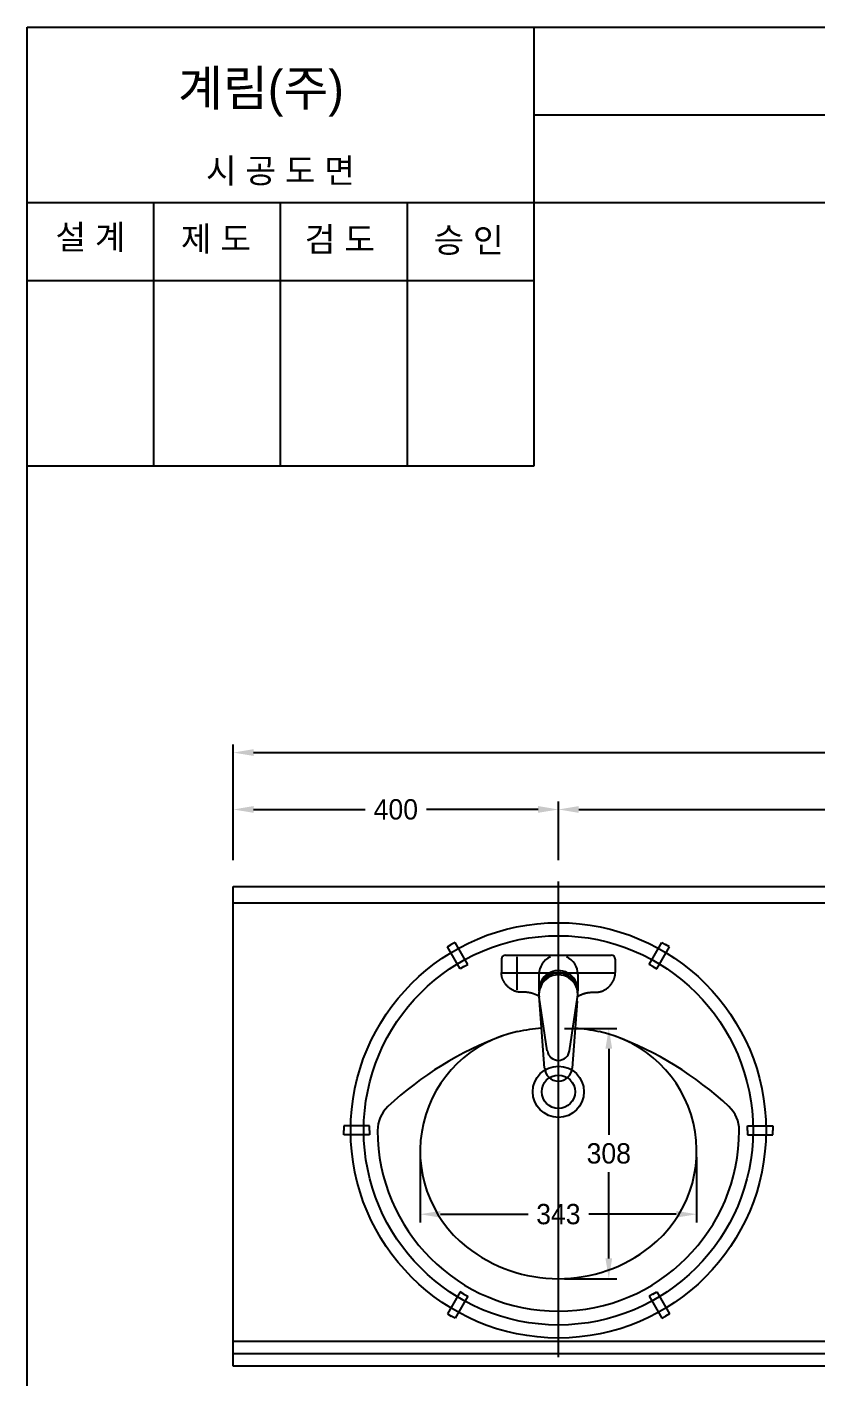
# Model space of a CAD drawing. Header units: millimetres. Extents: x 0 to 4460, y -80 to 3036.
# Drawn here: x 0 to 971, y 1375 to 3036 of the extents above; entities that cross this region are included whole.
import ezdxf
from ezdxf.enums import TextEntityAlignment as Align
from ezdxf.lldxf.tags import DXFTag

# ---------------------------------------------------------------- set-up
doc = ezdxf.new("R2010")
doc.units = ezdxf.units.MM
doc.header["$LTSCALE"] = 0.5
doc.header["$MEASUREMENT"] = 0
for name, color, linetype in [('TEXT', 7, 'Continuous'), ('내부선 및 부속', 4, 'Continuous'), ('도각라인', 7, 'Continuous'), ('외형선', 3, 'Continuous'), ('중심선', 1, 'DASHED'), ('치수선', 7, 'Continuous')]:
    doc.layers.add(name, color=color, linetype=linetype)
doc.styles.add('____', font='')
doc.styles.add('타이틀', font='H2GTRM.TTF', dxfattribs={"height": 25})
doc.styles.get('____').set_extended_font_data('굴림')
tags = doc.linetypes.add('DASHDOT', pattern=[70, 31, -13, 13, -13]).pattern_tags.tags
tags[10:11] = [DXFTag(74, 4), DXFTag(75, 0), DXFTag(340, '0'), DXFTag(46, 0.0), DXFTag(50, 0.0), DXFTag(44, 0.0), DXFTag(45, 0.0)]
tags[8:9] = [DXFTag(74, 4), DXFTag(75, 0), DXFTag(340, '0'), DXFTag(46, 0.0), DXFTag(50, 0.0), DXFTag(44, 0.0), DXFTag(45, 0.0)]
tags[6:7] = [DXFTag(74, 4), DXFTag(75, 0), DXFTag(340, '0'), DXFTag(46, 0.0), DXFTag(50, 0.0), DXFTag(44, 0.0), DXFTag(45, 0.0)]
tags[4:5] = [DXFTag(74, 4), DXFTag(75, 0), DXFTag(340, '0'), DXFTag(46, 0.0), DXFTag(50, 0.0), DXFTag(44, 0.0), DXFTag(45, 0.0)]
tags = doc.linetypes.add('DASHED', pattern=[25.72, 12.86, -12.86]).pattern_tags.tags
tags[6:7] = [DXFTag(74, 4), DXFTag(75, 0), DXFTag(340, '0'), DXFTag(46, 0.0), DXFTag(50, 0.0), DXFTag(44, 0.0), DXFTag(45, 0.0)]
tags[4:5] = [DXFTag(74, 4), DXFTag(75, 0), DXFTag(340, '0'), DXFTag(46, 0.0), DXFTag(50, 0.0), DXFTag(44, 0.0), DXFTag(45, 0.0)]
doc.dimstyles.new('MSADIM', dxfattribs={"dimtxt": 35, "dimasz": 25, "dimexe": 10, "dimexo": 7.5, "dimgap": 0.09, "dimtad": 0, "dimtoh": 1, "dimdec": 0, "dimzin": 1, "dimdsep": 46, "dimtxsty": '____', "dimcen": 11.25, "dimadec": 0, "dimazin": 0, "dimtfac": 1, "dimtdec": 4, "dimtix": 1, "dimtmove": 0, "dimatfit": 3, "dimfxl": 1, "dimtolj": 1, "dimtzin": 1, "dimarcsym": 0})

# ---------------------------------------------------------------- blocks, each defined once
blk = doc.blocks.new('*D1')
at = {"layer": '치수선', "color": 0, "linetype": 'Continuous', "lineweight": -2, "transparency": 16777216}
for p, q in [((483.7, 1645.4), (483.7, 1565.2)), ((823.9, 1645.4), (823.9, 1565.2)), ((508.7, 1575.2), (616.5, 1575.2)), ((798.9, 1575.2), (691.1, 1575.2))]:
    blk.add_line(p, q, dxfattribs=at)
at = {"layer": '치수선', "color": 0, "linetype": 'Continuous', "transparency": 16777216}
for points in [[(508.7, 1579.3), (508.7, 1571), (483.7, 1575.2)], [(798.9, 1579.3), (798.9, 1571), (823.9, 1575.2)]]:
    blk.add_solid(points, dxfattribs=at)
at = {"layer": '치수선', "color": 0, "linetype": 'Continuous', "transparency": 16777216, "insert": (653.8, 1575.2), "char_height": 25, "attachment_point": 5, "style": '____'}
blk.add_mtext('\\A1;343', dxfattribs=at)
blk = doc.blocks.new('*D2')
at = {"layer": '치수선', "color": 0, "linetype": 'Continuous', "lineweight": -2, "transparency": 16777216}
for p, q in [((661.3, 1803.9), (725.8, 1803.9)), ((715.8, 1778.9), (715.8, 1672.7)), ((715.8, 1520.9), (715.8, 1627.1)), ((661.3, 1495.9), (725.8, 1495.9))]:
    blk.add_line(p, q, dxfattribs=at)
at = {"layer": '치수선', "color": 0, "linetype": 'Continuous', "transparency": 16777216}
for points in [[(711.7, 1778.9), (720, 1778.9), (715.8, 1803.9)], [(711.7, 1520.9), (720, 1520.9), (715.8, 1495.9)]]:
    blk.add_solid(points, dxfattribs=at)
at = {"layer": '치수선', "color": 0, "linetype": 'Continuous', "transparency": 16777216, "insert": (715.8, 1649.9), "char_height": 25, "attachment_point": 5, "style": '____'}
blk.add_mtext('\\A1;308', dxfattribs=at)
blk = doc.blocks.new('*D5')
at = {"layer": '치수선', "color": 0, "linetype": 'Continuous', "lineweight": -2, "transparency": 16777216}
for p, q in [((653.8, 2010.7), (653.8, 2083.2)), ((1403.8, 2010.7), (1403.8, 2083.2)), ((678.8, 2073.2), (991.7, 2073.2)), ((1378.8, 2073.2), (1065.9, 2073.2))]:
    blk.add_line(p, q, dxfattribs=at)
at = {"layer": '치수선', "color": 0, "linetype": 'Continuous', "transparency": 16777216}
for points in [[(678.8, 2077.4), (678.8, 2069.1), (653.8, 2073.2)], [(1378.8, 2077.4), (1378.8, 2069.1), (1403.8, 2073.2)]]:
    blk.add_solid(points, dxfattribs=at)
at = {"layer": '치수선', "color": 0, "linetype": 'Continuous', "transparency": 16777216, "insert": (1028.8, 2073.2), "char_height": 25, "attachment_point": 5, "style": '____'}
blk.add_mtext('\\A1;750', dxfattribs=at)
blk = doc.blocks.new('*D7')
at = {"layer": '치수선', "color": 0, "linetype": 'Continuous', "lineweight": -2, "transparency": 16777216}
for p, q in [((253.8, 2010.7), (253.8, 2153.2)), ((278.8, 2143.2), (983.1, 2143.2)), ((1778.8, 2143.2), (1074.5, 2143.2)), ((1803.8, 2010.7), (1803.8, 2153.2))]:
    blk.add_line(p, q, dxfattribs=at)
at = {"layer": '치수선', "color": 0, "linetype": 'Continuous', "transparency": 16777216}
for points in [[(278.8, 2147.4), (278.8, 2139.1), (253.8, 2143.2)], [(1778.8, 2147.4), (1778.8, 2139.1), (1803.8, 2143.2)]]:
    blk.add_solid(points, dxfattribs=at)
at = {"layer": '치수선', "color": 0, "linetype": 'Continuous', "transparency": 16777216, "insert": (1028.8, 2143.2), "char_height": 25, "attachment_point": 5, "style": '____'}
blk.add_mtext('\\A1;1550', dxfattribs=at)
blk = doc.blocks.new('*D8')
at = {"layer": '치수선', "color": 0, "linetype": 'Continuous', "lineweight": -2, "transparency": 16777216}
for p, q in [((253.8, 2010.7), (253.8, 2083.2)), ((653.8, 2010.7), (653.8, 2083.2)), ((278.8, 2073.2), (416.1, 2073.2)), ((628.8, 2073.2), (491.5, 2073.2))]:
    blk.add_line(p, q, dxfattribs=at)
at = {"layer": '치수선', "color": 0, "linetype": 'Continuous', "transparency": 16777216}
for points in [[(278.8, 2077.4), (278.8, 2069.1), (253.8, 2073.2)], [(628.8, 2077.4), (628.8, 2069.1), (653.8, 2073.2)]]:
    blk.add_solid(points, dxfattribs=at)
at = {"layer": '치수선', "color": 0, "linetype": 'Continuous', "transparency": 16777216, "insert": (453.8, 2073.2), "char_height": 25, "attachment_point": 5, "style": '____'}
blk.add_mtext('\\A1;400', dxfattribs=at)

msp = doc.modelspace()

# ---------------------------------------------------------------- linework, layer by layer
at = {"layer": '내부선 및 부속', "linetype": 'Continuous'}
for p, q in [((588.8, 1894.1), (718.8, 1894.1)), ((583.8, 1889.1), (583.8, 1872.5)), ((723.8, 1889.1), (723.8, 1872.5))]:
    msp.add_line(p, q, dxfattribs=at)
for points in [[(629.9, 1870.2), (629.9, 1851)], [(677.7, 1870.2), (677.7, 1851)], [(677.7, 1851), (677.7, 1850.1)], [(640.2, 1776.2), (630.1, 1842.2)], [(636.9, 1755), (630.7, 1838.2)], [(667.4, 1776.2), (677.5, 1842.2)], [(676.8, 1837.5), (670.7, 1755)]]:
    msp.add_lwpolyline(points, dxfattribs=at)
for radius in [31.5, 20.5]:
    msp.add_circle((653.8, 1725.9), radius, dxfattribs=at)
for centre, radius, start, end in [((588.8, 1889.1), 5, 90, 180), ((718.8, 1889.1), 5, 0, 90), ((653.8, 1870.2), 23.9, 114.4081, 180), ((653.8, 1870.2), 23.9, 0, 65.5919), ((653.8, 1851), 23.9, 0, 182.9973), ((653.8, 1848.4), 23.9, 356.8027, 183.1973), ((653.8, 1845.8), 23.9, 351.3148, 188.6852), ((653.8, 1778.2), 13.7, 188.4615, 351.5385), ((653.8, 1756), 16.9, 183.49, 356.51)]:
    msp.add_arc(centre, radius, start, end, dxfattribs=at)
for points in [[(608.8, 1848.3), (594.2, 1847.7), (586.8, 1861.5), (583.7, 1866.2), (583.8, 1872.5)], [(698.8, 1848.3), (713.4, 1847.7), (720.8, 1861.5), (723.8, 1866.2), (723.8, 1872.5)]]:
    msp.add_rational_spline(points, [1, 0.775275130784, 0.895394481921, 0.931831650403, 1], degree=2, knots=[0, 0, 0, 30.130179, 30.130179, 39.269908, 39.269908, 39.269908], dxfattribs=at)
for points in [[(611.1, 1848.3), (610, 1848.3), (608.8, 1848.3)], [(696.5, 1848.3), (697.6, 1848.3), (698.8, 1848.3)]]:
    msp.add_open_spline(points, degree=2, dxfattribs=at)
for points, weights in [([(622.7, 1846.5), (617.2, 1848.5), (611.1, 1848.3)], [1, 0.933773440227, 1]), ([(630, 1843.4), (627.9, 1844.6), (622.7, 1846.5)], [1, 0.958237368704, 1]), ([(677.6, 1843.4), (679.7, 1844.6), (684.9, 1846.5)], [1, 0.958237368704, 1]), ([(684.9, 1846.5), (690.4, 1848.5), (696.5, 1848.3)], [1, 0.933773440227, 1])]:
    msp.add_rational_spline(points, weights, degree=2, dxfattribs=at)
at = {"layer": '도각라인', "color": 7}
for p, q in [((0, 0), (0, 3036)), ((0, 3036), (2160, 3036)), ((624, 2496), (624, 3036)), ((624, 2928), (2160, 2928)), ((0, 2820), (2160, 2820)), ((156, 2496), (156, 2820)), ((312, 2496), (312, 2820)), ((468, 2496), (468, 2820)), ((0, 2724), (624, 2724)), ((0, 2496), (624, 2496))]:
    msp.add_line(p, q, dxfattribs=at)
at = {"layer": '외형선', "linetype": 'Continuous'}
for p, q in [((253.8, 1388.4), (253.8, 1978.4)), ((253.8, 1978.4), (1803.8, 1978.4)), ((253.8, 1958.4), (1803.8, 1958.4)), ((517.2, 1904.2), (521.9, 1906.9)), ((532.8, 1877.1), (517.2, 1904.2)), ((526.6, 1909.6), (521.9, 1906.9)), ((542.2, 1882.6), (526.6, 1909.6)), ((765.4, 1882.6), (781, 1909.6)), ((774.8, 1877.1), (790.4, 1904.2)), ((781, 1909.6), (785.7, 1906.9)), ((790.4, 1904.2), (785.7, 1906.9)), ((537.5, 1879.9), (532.8, 1877.1)), ((537.5, 1879.9), (542.2, 1882.6)), ((770.1, 1879.9), (765.4, 1882.6)), ((770.1, 1879.9), (774.8, 1877.1)), ((421.2, 1683.8), (389.9, 1683.8)), ((389.9, 1683.8), (389.9, 1678.4)), ((389.9, 1673), (389.9, 1678.4)), ((421.2, 1678.4), (421.2, 1683.8)), ((421.2, 1678.4), (421.2, 1673)), ((886.4, 1678.4), (886.4, 1683.8)), ((886.4, 1683.8), (917.7, 1683.8)), ((886.4, 1678.4), (886.4, 1673)), ((917.7, 1683.8), (917.7, 1678.4)), ((917.7, 1673), (917.7, 1678.4)), ((421.2, 1673), (389.9, 1673)), ((886.4, 1673), (917.7, 1673)), ((532.8, 1479.7), (517.2, 1452.6)), ((537.5, 1476.9), (532.8, 1479.7)), ((770.1, 1476.9), (774.8, 1479.7)), ((774.8, 1479.7), (790.4, 1452.6)), ((542.2, 1474.2), (526.6, 1447.2)), ((537.5, 1476.9), (542.2, 1474.2)), ((770.1, 1476.9), (765.4, 1474.2)), ((765.4, 1474.2), (781, 1447.2)), ((517.2, 1452.6), (521.9, 1449.9)), ((526.6, 1447.2), (521.9, 1449.9)), ((781, 1447.2), (785.7, 1449.9)), ((790.4, 1452.6), (785.7, 1449.9)), ((1803.8, 1418.4), (253.8, 1418.4)), ((1803.8, 1403.4), (253.8, 1403.4)), ((1803.8, 1388.4), (253.8, 1388.4))]:
    msp.add_line(p, q, dxfattribs=at)
for radius in [255.5, 239.5]:
    msp.add_circle((653.8, 1678.4), radius, dxfattribs=at)
for centre, radius, start, end in [((730.9, 1400.9), 420, 110.2831, 133.0992), ((633.7, 1652.9), 150, 101.5943, 231.8004), ((653.8, 1554.9), 250, 94.7128, 101.5943), ((653.8, 1554.9), 250, 78.4057, 85.2948), ((673.9, 1652.9), 150, 308.1996, 78.4057), ((576.7, 1400.9), 420, 46.9008, 69.7169), ((471.3, 1678.4), 40, 133.0992, 180.0127), ((836.3, 1678.4), 40, 359.9873, 46.9008), ((653.8, 1678.4), 222.5, 180.0127, 270), ((653.8, 1678.4), 222.5, 270, 359.9873), ((653.8, 1678.4), 182.5, 231.8004, 270), ((653.8, 1678.4), 182.5, 270, 308.1996)]:
    msp.add_arc(centre, radius, start, end, dxfattribs=at)
at = {"layer": '중심선', "linetype": 'DASHDOT'}
msp.add_line((653.8, 1399.5), (653.8, 1984.7), dxfattribs=at)
for points in [[(603.1, 1851.4), (603.1, 1891.9)], [(583.7, 1872.1), (723.9, 1872.1)]]:
    msp.add_lwpolyline(points, dxfattribs=at)

# ---------------------------------------------------------------- texts
at = {"layer": 'TEXT', "style": '타이틀'}
msp.add_text('계림(주)', height=44, dxfattribs=at).set_placement((185.9, 2938.9))
for s, p in [('시 공 도 면', (311.8, 2859.2)), ('설 계', (78.1, 2777.5)), ('제 도', (232.5, 2775.4)), ('검 도', (384.9, 2774.7)), ('승 인', (543.3, 2773.7))]:
    msp.add_text(s, height=30, dxfattribs=at).set_placement(p, align=Align.MIDDLE_CENTER)

# ---------------------------------------------------------------- dimensions: what is measured, and where the dimension line sits
at = {"layer": '치수선', "linetype": 'Continuous'}
for base, p1, p2, picture, middle in [((1803.8, 2143.2), (253.8, 2003.2), (1803.8, 2003.2), '*D7', (1028.8, 2143.2)), ((653.8, 2073.2), (253.8, 2003.2), (653.8, 2003.2), '*D8', (453.8, 2073.2)), ((1403.8, 2073.2), (653.8, 2003.2), (1403.8, 2003.2), '*D5', (1028.8, 2073.2))]:
    dim = msp.add_linear_dim(base=base, p1=p1, p2=p2, dimstyle='MSADIM', override={"dimtxt": 25, "dimgap": 10, "dimtih": 1}, dxfattribs=at)
    dim.commit()
    dim.dimension.update_dxf_attribs({"geometry": picture, "text_midpoint": middle})
dim = msp.add_linear_dim(base=(715.8, 1803.9), p1=(653.8, 1495.9), p2=(653.8, 1803.9), angle=90, dimstyle='MSADIM', override={"dimtxt": 25, "dimgap": 10, "dimtih": 1}, dxfattribs=at)
dim.commit()
dim.dimension.update_dxf_attribs({"geometry": '*D2', "text_midpoint": (715.8, 1649.9)})
dim = msp.add_linear_dim(base=(823.9, 1575.2), p1=(483.7, 1652.9), p2=(823.9, 1652.9), text='343', dimstyle='MSADIM', override={"dimtxt": 25, "dimgap": 10, "dimtih": 1}, dxfattribs=at)
dim.commit()
dim.dimension.update_dxf_attribs({"geometry": '*D1', "text_midpoint": (653.8, 1575.2)})

doc.saveas('drawing.dxf')
